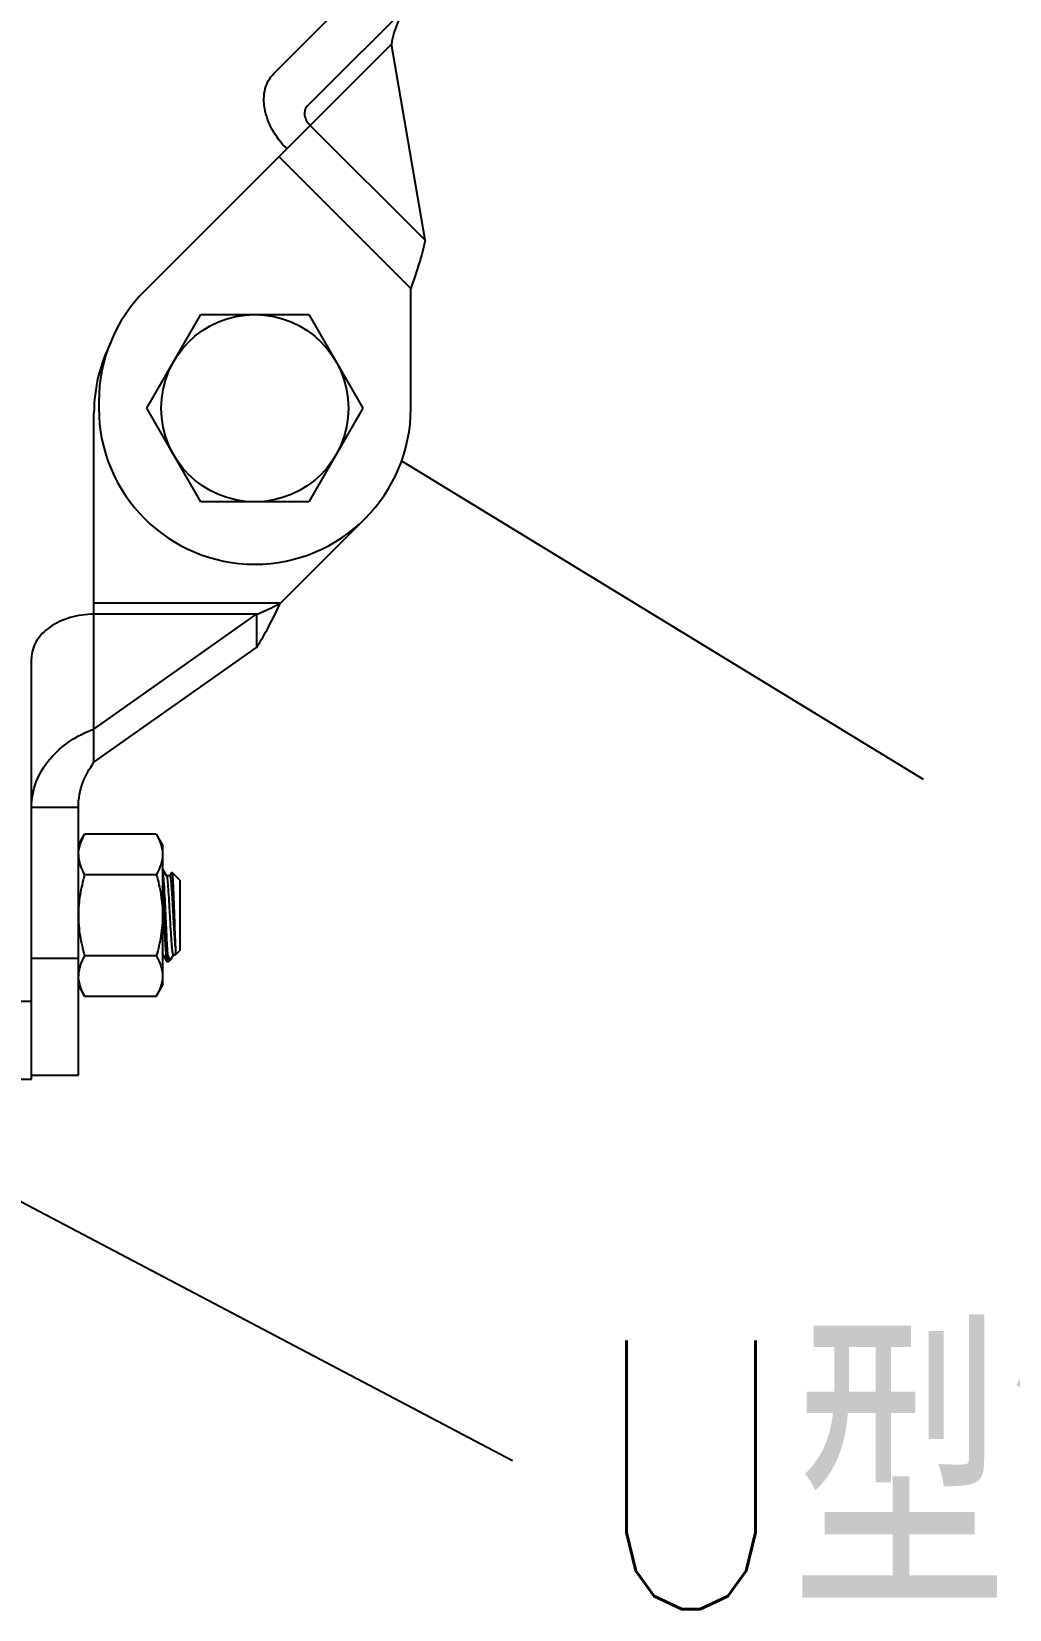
# Model space of a CAD drawing. Extents: x 27938 to 1507990, y 110129 to 923079.
# Drawn here: x 552409 to 553865, y 340505 to 342855 of the extents above; entities that cross this region are included whole.
import ezdxf

# ---------------------------------------------------------------- set-up
doc = ezdxf.new("R2010")
doc.units = 0
doc.header["$LTSCALE"] = 1000
doc.header["$MEASUREMENT"] = 0
doc.layers.add('W_DIM', color=4, linetype='Continuous')
doc.styles.get("Standard").update_dxf_attribs({"font": 'gbenor.shx', "bigfont": 'gbcbig.shx'})
doc.styles.add('wwp100', font='txt.shx', dxfattribs={"width": 0.7, "height": 400, "bigfont": 'hztxt.shx'})
doc.dimstyles.get("Standard").update_dxf_attribs({"dimtxt": 0.18, "dimasz": 0.18, "dimexe": 0.18, "dimexo": 0.0625, "dimgap": 0.09, "dimtad": 0, "dimtih": 1, "dimtoh": 1, "dimdec": 4, "dimzin": 0, "dimdsep": 46, "dimtxsty": 'Standard', "dimcen": 0.09, "dimadec": 0, "dimazin": 0, "dimtfac": 1, "dimtdec": 4, "dimtofl": 0, "dimtmove": 0, "dimatfit": 3, "dimfxl": 1, "dimtolj": 1, "dimtzin": 0, "dimarcsym": 0})

msp = doc.modelspace()

# ---------------------------------------------------------------- linework, layer by layer
at = {"linetype": 'Continuous'}
for p, q in [((552769.7, 342792.3), (552940.1, 342962.7)), ((552819, 342743), (552989.4, 342913.4)), ((552577.1, 342468.2), (552944.8, 342836)), ((552994.9, 342543.9), (552944.8, 342836)), ((552994.9, 342543.9), (552823.8, 342715)), ((552777.3, 342668.5), (552973.7, 342472.2)), ((552973.7, 342293.8), (552973.7, 342472.2)), ((552580.4, 342293.8), (552660.9, 342433.2)), ((552660.9, 342433.2), (552821.8, 342433.2)), ((552821.8, 342433.2), (552902.3, 342293.8)), ((552509, 342304), (552509, 342293.8)), ((552501.9, 341766.6), (552501.9, 342286.6)), ((552660.9, 342154.4), (552580.4, 342293.8)), ((552902.3, 342293.8), (552821.8, 342154.4)), ((552821.8, 342154.4), (552660.9, 342154.4)), ((552779.5, 342003.4), (552905.6, 342129.5)), ((552779.5, 342003.4), (552501.9, 342003.4)), ((552743.8, 341987), (552501.9, 341987)), ((552501.9, 341815.9), (552743.8, 341987)), ((552743.8, 341987), (552743.8, 341937.7)), ((552408.9, 341294.9), (552408.9, 341921.3)), ((552501.9, 341766.6), (552743.8, 341937.7)), ((552408.9, 341699.7), (552478.6, 341699.7)), ((552478.6, 341300.7), (552478.6, 341699.7)), ((552478.6, 341643.3), (552488, 341659.5)), ((552594.7, 341659.5), (552488, 341659.5)), ((552594.7, 341659.5), (552604.1, 341643.3)), ((552604.1, 341643.3), (552604.1, 341434.3)), ((552594.7, 341599.1), (552488, 341599.1)), ((552610.4, 341597.2), (552604.1, 341608.1)), ((552615.1, 341597.5), (552610.1, 341597.5)), ((552617.9, 341602.6), (552615, 341597.5)), ((552617.9, 341602.6), (552618.1, 341602.6)), ((552629.6, 341591.1), (552618.1, 341602.6)), ((552629.6, 341591.1), (552629.6, 341486.5)), ((552408.9, 341474.9), (552478.6, 341474.9)), ((552594.7, 341478.5), (552488, 341478.5)), ((552604.1, 341480.1), (552604.9, 341480.1)), ((552604.6, 341480.4), (552604.5, 341480.8)), ((552604.6, 341480.4), (552611.1, 341469.3)), ((552612.2, 341469.1), (552612.2, 341477.9)), ((552616.1, 341473), (552612.2, 341469.1)), ((552616.1, 341473), (552616.8, 341473.9)), ((552616.8, 341473.9), (552620.4, 341480.1)), ((552620.2, 341480.1), (552623.2, 341480.1)), ((552623.2, 341491.3), (552623.2, 341480.1)), ((552629.6, 341486.5), (552623.2, 341480.1)), ((552611.3, 341469.1), (552611.1, 341469.3)), ((552612.2, 341469.1), (552611.3, 341469.1)), ((552478.6, 341434.3), (552488, 341418.1)), ((552594.7, 341418.1), (552604.1, 341434.3)), ((552339.2, 341411), (552408.9, 341411)), ((552594.7, 341418.1), (552488, 341418.1)), ((552339.2, 341294.9), (552408.9, 341294.9)), ((552408.9, 341300.7), (552478.6, 341300.7))]:
    msp.add_line(p, q, dxfattribs=at)
msp.add_circle((552741.4, 342293.8), 139.4, dxfattribs=at)
for centre, radius, start, end in [((552741.4, 342304), 232.3, 135, 180), ((552734.2, 342286.6), 232.3, 152.9997, 180), ((552741.4, 342293.8), 232.3, 180, 0), ((552525.6, 341629.2), 47, 172.5984, 173.3691), ((552608.9, 341482.4), 4.7, 198.4953, 200.8866), ((552525.6, 341448.4), 47, 186.6309, 187.4031)]:
    msp.add_arc(centre, radius, start, end, dxfattribs=at)
for points, knots in [([(552975.7, 342899.7), (552966.8, 342890.9), (552953, 342870.6), (552946.6, 342847.2), (552944.8, 342836)], [0, 0, 0, 0, 0.522516, 1, 1, 1, 1]), ([(552789, 342680.1), (552780.5, 342688.6), (552766.3, 342707.2), (552754.5, 342738.5), (552754.3, 342768.9), (552763.6, 342786.2), (552769.7, 342792.3)], [0, 0, 0, 0, 0.287971, 0.555344, 0.790532, 1, 1, 1, 1]), ([(552819, 342743), (552815.8, 342739.9), (552813.8, 342728.1), (552819.8, 342719), (552823.8, 342715)], [0, 0, 0, 0, 0.440241, 1, 1, 1, 1]), ([(552994.9, 342543.9), (552992.8, 342532.4), (552986.1, 342508.3), (552978, 342484.7), (552973.7, 342472.2)], [0, 0, 0, 0, 0.468219, 1, 1, 1, 1]), ([(552743.8, 341987), (552746.8, 341988.1), (552759, 341992.9), (552770.7, 341998.9), (552779.5, 342003.4)], [0, 0, 0, 0, 0.244001, 1, 1, 1, 1]), ([(552743.8, 341937.7), (552750.5, 341947.3), (552762.7, 341969.1), (552773.7, 341991.5), (552779.5, 342003.4)], [0, 0, 0, 0, 0.468219, 1, 1, 1, 1]), ([(552501.9, 341987), (552489.9, 341987), (552466.7, 341983.9), (552436.2, 341970.1), (552414.6, 341948.7), (552408.9, 341930), (552408.9, 341921.3)], [0, 0, 0, 0, 0.287969, 0.555344, 0.790533, 1, 1, 1, 1]), ([(552408.9, 341699.7), (552408.9, 341712.5), (552414, 341738.7), (552441.5, 341784.2), (552476.9, 341807.3), (552501.9, 341815.9)], [0, 0, 0, 0, 0.244342, 0.495326, 1, 1, 1, 1]), ([(552478.6, 341699.7), (552478.6, 341712.2), (552483.2, 341736.3), (552495.2, 341757.4), (552501.9, 341766.6)], [0, 0, 0, 0, 0.522516, 1, 1, 1, 1]), ([(552488, 341659.5), (552486.8, 341657.5), (552482.7, 341649.9), (552479.8, 341641.6), (552479, 341635.2)], [0, 0, 0, 0, 0.26074, 1, 1, 1, 1]), ([(552594.7, 341659.5), (552597.5, 341654.8), (552602.1, 341645.1), (552604.1, 341634.5), (552604.1, 341629.3)], [0, 0, 0, 0, 0.514931, 1, 1, 1, 1]), ([(552478.6, 341629.3), (552478.6, 341624.2), (552480.6, 341613.5), (552485.2, 341603.9), (552488, 341599.1)], [0, 0, 0, 0, 0.485069, 1, 1, 1, 1]), ([(552604.1, 341629.3), (552604.1, 341624.2), (552602.1, 341613.5), (552597.5, 341603.9), (552594.7, 341599.1)], [0, 0, 0, 0, 0.485069, 1, 1, 1, 1]), ([(552488, 341599.1), (552485.1, 341589.3), (552480.4, 341569.4), (552478.6, 341549), (552478.6, 341538.8)], [0, 0, 0, 0, 0.500104, 1, 1, 1, 1]), ([(552594.7, 341599.1), (552597.6, 341589.3), (552602.3, 341569.4), (552604.1, 341549), (552604.1, 341538.8)], [0, 0, 0, 0, 0.500104, 1, 1, 1, 1]), ([(552612.2, 341477.9), (552611.2, 341488.4), (552610.4, 341506), (552609.1, 341530.7), (552608.2, 341551.8), (552607.2, 341571.6), (552606.3, 341588.3), (552605.2, 341599.9), (552604.8, 341606.1), (552604.1, 341608)], [0, 0, 0, 0, 0.242677, 0.403766, 0.571084, 0.728325, 0.86011, 0.953625, 1, 1, 1, 1]), ([(552610.7, 341596.4), (552610.6, 341596.6), (552610.5, 341596.8), (552610.4, 341597.1), (552610.4, 341597.2)], [0, 0, 0, 0, 0.571751, 1, 1, 1, 1]), ([(552620.2, 341480.1), (552619.8, 341480.1), (552619.4, 341482), (552618.9, 341484.5), (552618.4, 341489.5), (552617.8, 341495.8), (552617.2, 341503.8), (552616.4, 341516.4), (552615.4, 341533.5), (552614.3, 341553.9), (552613.3, 341572.4), (552612.1, 341586.3), (552611.4, 341593.8), (552610.7, 341596.4)], [0, 0, 0, 0, 0.00993, 0.035692, 0.077147, 0.133012, 0.201431, 0.280113, 0.457397, 0.641103, 0.8066, 0.931746, 1, 1, 1, 1]), ([(552623.2, 341491.3), (552622.3, 341501), (552621.4, 341516.9), (552620.2, 341538.7), (552619.2, 341556.3), (552618.4, 341570.1), (552617.7, 341579.9), (552617.2, 341585.9), (552616.7, 341590.6), (552616.2, 341594.3), (552615.8, 341596.1), (552615.4, 341597.5), (552615.1, 341597.5)], [0, 0, 0, 0, 0.275467, 0.445769, 0.616141, 0.769932, 0.835819, 0.892144, 0.937558, 0.970974, 0.991706, 1, 1, 1, 1]), ([(552618.1, 341602.6), (552618.3, 341602.4), (552618.4, 341601.1), (552618.8, 341598.7), (552619, 341594.8), (552619.5, 341587.3), (552620, 341575.2), (552620.6, 341558.6), (552621.3, 341540.3), (552622, 341517.6), (552622.6, 341501.3), (552623.2, 341491.3)], [0, 0, 0, 0, 0.009691, 0.032013, 0.066681, 0.112991, 0.236161, 0.390242, 0.560502, 0.730169, 1, 1, 1, 1]), ([(552610.6, 341470.7), (552610.2, 341472.6), (552609.7, 341477.8), (552608.5, 341492.6), (552607.2, 341517.1), (552605.8, 341548.9), (552604.7, 341571.2), (552604.1, 341581.8)], [0, 0, 0, 0, 0.052851, 0.14115, 0.400167, 0.712507, 1, 1, 1, 1]), ([(552478.6, 341538.8), (552478.6, 341528.6), (552480.4, 341508.2), (552485.1, 341488.3), (552488, 341478.5)], [0, 0, 0, 0, 0.499896, 1, 1, 1, 1]), ([(552604.1, 341538.8), (552604.1, 341528.6), (552602.3, 341508.2), (552597.6, 341488.3), (552594.7, 341478.5)], [0, 0, 0, 0, 0.499896, 1, 1, 1, 1]), ([(552488, 341478.5), (552485.2, 341473.7), (552480.6, 341464.1), (552478.6, 341453.4), (552478.6, 341448.3)], [0, 0, 0, 0, 0.514931, 1, 1, 1, 1]), ([(552594.7, 341478.5), (552597.5, 341473.7), (552602.1, 341464.1), (552604.1, 341453.4), (552604.1, 341448.3)], [0, 0, 0, 0, 0.514931, 1, 1, 1, 1]), ([(552612.2, 341477.9), (552612.5, 341477), (552613, 341475.3), (552613.8, 341473.5), (552615, 341472.3), (552615.8, 341472.7), (552616.1, 341473)], [0, 0, 0, 0, 0.409984, 0.688664, 0.852512, 1, 1, 1, 1]), ([(552479, 341442.4), (552479.3, 341440.3), (552481, 341431.8), (552484.7, 341423.8), (552488, 341418.1)], [0, 0, 0, 0, 0.241319, 1, 1, 1, 1]), ([(552604.1, 341448.3), (552604.1, 341443.1), (552602.1, 341432.5), (552597.5, 341422.8), (552594.7, 341418.1)], [0, 0, 0, 0, 0.485069, 1, 1, 1, 1])]:
    msp.add_open_spline(points, degree=3, knots=knots, dxfattribs=at)
for points in [[(552604.4, 341480.9), (552604.3, 341481.4), (552604.2, 341481.8), (552604.1, 341482.2)], [(552611.1, 341469.3), (552610.8, 341469.7), (552610.7, 341470.2), (552610.6, 341470.7)]]:
    msp.add_open_spline(points, degree=3, dxfattribs=at)

# ---------------------------------------------------------------- texts
at = {"layer": 'W_DIM', "color": 7, "style": 'wwp100', "width": 0.8}
msp.add_text('U型管吊架', height=400, dxfattribs=at).set_placement((553240, 340505.7))

# ---------------------------------------------------------------- leaders
for points in [[(552960, 342215.4), (553736.8, 341741.7)], [(552333.4, 341143.7), (553124.9, 340726.9)]]:
    msp.add_leader(points, dimstyle='Standard', override={"dimgap": 20, "dimtad": 0})

doc.saveas('drawing.dxf')
